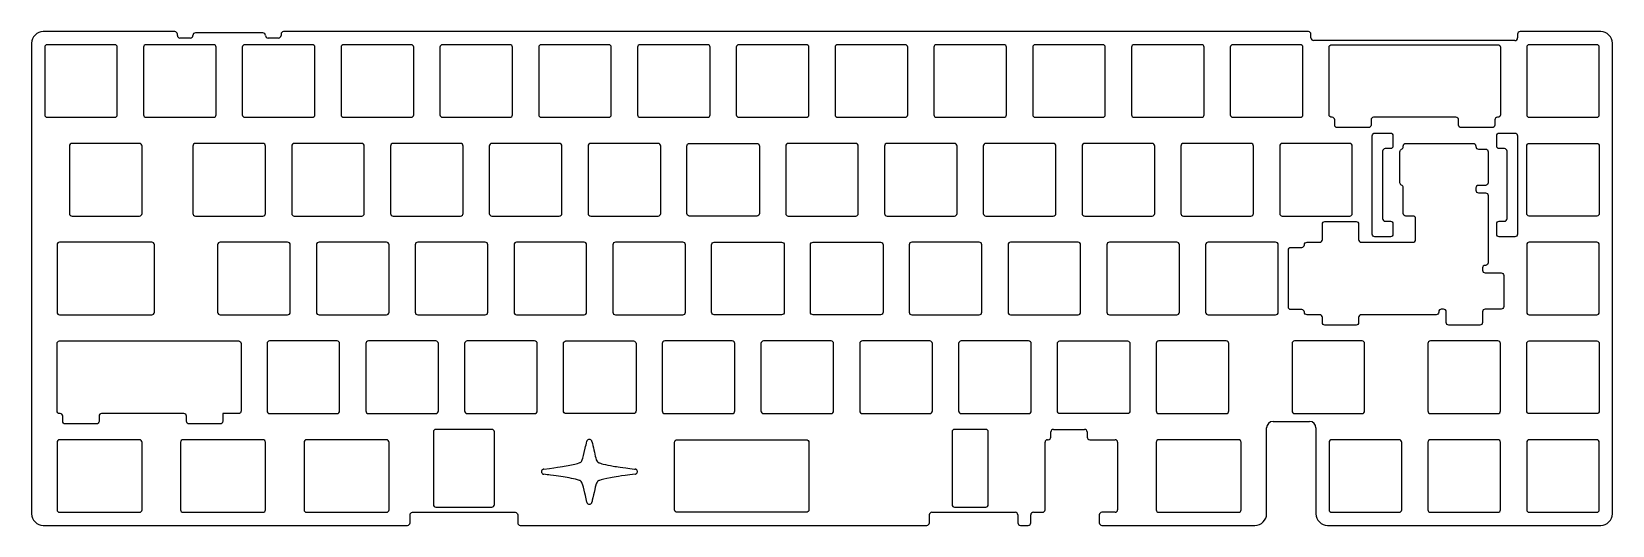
# Model space of a CAD drawing. Extents: x -113 to 191, y -205 to -110.
import ezdxf

# ---------------------------------------------------------------- set-up
doc = ezdxf.new("R2010")
doc.units = 0
doc.header["$MEASUREMENT"] = 0
doc.layers.get('0').update_dxf_attribs({"linetype": 'CONTINUOUS'})

msp = doc.modelspace()

# ---------------------------------------------------------------- linework, layer by layer
for p, q in [((-113.44, -111.99), (-113.44, -202.74)), ((-85.84, -109.74), (-111.19, -109.74)), ((-85.34, -110.49), (-85.34, -110.24)), ((-82.84, -110.99), (-84.84, -110.99)), ((-68.84, -109.99), (-81.84, -109.99)), ((-65.84, -110.99), (-67.84, -110.99)), ((-65.34, -110.24), (-65.34, -110.49)), ((132.75, -109.74), (-64.84, -109.74)), ((133.25, -110.97), (133.25, -110.24)), ((172.58, -111.47), (133.75, -111.47)), ((173.08, -110.24), (173.08, -110.97)), ((189.11, -109.74), (173.58, -109.74)), ((191.36, -202.74), (191.36, -111.99)), ((125.94, -184.94), (132.96, -184.94)), ((81.97, -201.97), (81.97, -188.97)), ((82.47, -188.47), (82.59, -188.47)), ((83.09, -187.97), (83.09, -186.97)), ((83.59, -186.47), (89.59, -186.47)), ((90.09, -186.97), (90.09, -187.97)), ((90.59, -188.47), (95.47, -188.47)), ((95.97, -188.97), (95.97, -201.97)), ((124.69, -202.74), (124.69, -186.19)), ((134.21, -186.19), (134.21, -202.74)), ((-40.47, -204.49), (-40.47, -202.97)), ((-39.97, -202.47), (-20.21, -202.47)), ((-19.71, -202.97), (-19.71, -204.49)), ((59.66, -204.49), (59.66, -202.97)), ((60.16, -202.47), (76.22, -202.47)), ((76.72, -202.97), (76.72, -204.49)), ((79.22, -204.49), (79.22, -202.97)), ((79.72, -202.47), (81.47, -202.47)), ((92.42, -202.97), (92.42, -204.49)), ((95.47, -202.47), (92.92, -202.47)), ((-111.19, -204.99), (-40.97, -204.99)), ((-19.21, -204.99), (59.16, -204.99)), ((77.22, -204.99), (78.72, -204.99)), ((92.92, -204.99), (122.44, -204.99)), ((136.46, -204.99), (189.11, -204.99))]:
    msp.add_line(p, q)
for points in [[(-110.41, -112.27, 0.414214), (-110.91, -112.77), (-110.91, -125.77, 0.414214), (-110.41, -126.27), (-97.41, -126.27, 0.414214), (-96.91, -125.77), (-96.91, -112.77, 0.414214), (-97.41, -112.27)], [(-91.36, -112.27, 0.414214), (-91.86, -112.77), (-91.86, -125.77, 0.414214), (-91.36, -126.27), (-78.36, -126.27, 0.414214), (-77.86, -125.77), (-77.86, -112.77, 0.414214), (-78.36, -112.27)], [(-72.31, -112.27, 0.414214), (-72.81, -112.77), (-72.81, -125.77, 0.414214), (-72.31, -126.27), (-59.31, -126.27, 0.414214), (-58.81, -125.77), (-58.81, -112.77, 0.414214), (-59.31, -112.27)], [(-53.26, -112.27, 0.414214), (-53.76, -112.77), (-53.76, -125.77, 0.414214), (-53.26, -126.27), (-40.26, -126.27, 0.414214), (-39.76, -125.77), (-39.76, -112.77, 0.414214), (-40.26, -112.27)], [(-34.21, -112.27, 0.414214), (-34.71, -112.77), (-34.71, -125.77, 0.414214), (-34.21, -126.27), (-21.21, -126.27, 0.414214), (-20.71, -125.77), (-20.71, -112.77, 0.414214), (-21.21, -112.27)], [(-15.16, -112.27, 0.414214), (-15.66, -112.77), (-15.66, -125.77, 0.414214), (-15.16, -126.27), (-2.16, -126.27, 0.414214), (-1.66, -125.77), (-1.66, -112.77, 0.414214), (-2.16, -112.27)], [(3.89, -112.27, 0.414214), (3.39, -112.77), (3.39, -125.77, 0.414214), (3.89, -126.27), (16.89, -126.27, 0.414214), (17.39, -125.77), (17.39, -112.77, 0.414214), (16.89, -112.27)], [(22.94, -112.27, 0.414214), (22.44, -112.77), (22.44, -125.77, 0.414214), (22.94, -126.27), (35.94, -126.27, 0.414214), (36.44, -125.77), (36.44, -112.77, 0.414214), (35.94, -112.27)], [(55.49, -112.77, 0.414214), (54.99, -112.27), (41.99, -112.27, 0.414214), (41.49, -112.77), (41.49, -125.77, 0.414214), (41.99, -126.27), (54.99, -126.27, 0.414214), (55.49, -125.77)], [(61.04, -112.27, 0.414214), (60.54, -112.77), (60.54, -125.77, 0.414214), (61.04, -126.27), (74.04, -126.27, 0.414214), (74.54, -125.77), (74.54, -112.77, 0.414214), (74.04, -112.27)], [(80.09, -112.27, 0.414214), (79.59, -112.77), (79.59, -125.77, 0.414214), (80.09, -126.27), (93.09, -126.27, 0.414214), (93.59, -125.77), (93.59, -112.77, 0.414214), (93.09, -112.27)], [(99.14, -112.27, 0.414214), (98.64, -112.77), (98.64, -125.77, 0.414214), (99.14, -126.27), (112.14, -126.27, 0.414214), (112.64, -125.77), (112.64, -112.77, 0.414214), (112.14, -112.27)], [(118.19, -112.27, 0.414214), (117.69, -112.77), (117.69, -125.77, 0.414214), (118.19, -126.27), (131.19, -126.27, 0.414214), (131.69, -125.77), (131.69, -112.77, 0.414214), (131.19, -112.27)], [(161.7, -127.77), (161.7, -126.77, 0.414214), (161.2, -126.27), (145.32, -126.27, 0.414214), (144.82, -126.77), (144.82, -127.77, -0.414214), (144.32, -128.27), (138.32, -128.27, -0.414214), (137.82, -127.77), (137.82, -126.77, 0.414214), (137.32, -126.27), (137.24, -126.27, -0.414214), (136.74, -125.77), (136.74, -112.77, -0.414214), (137.24, -112.27), (169.29, -112.27, -0.414214), (169.79, -112.77), (169.79, -125.77, -0.414214), (169.29, -126.27), (169.2, -126.27, 0.414214), (168.7, -126.77), (168.7, -127.77, -0.414214), (168.2, -128.27), (162.2, -128.27, -0.414214)], [(175.34, -112.27, 0.414214), (174.84, -112.77), (174.84, -125.77, 0.414214), (175.34, -126.27), (188.34, -126.27, 0.414214), (188.84, -125.77), (188.84, -112.77, 0.414214), (188.34, -112.27)], [(147.56, -132.32, 0.414214), (147.06, -132.82), (147.06, -145.82, 0.414214), (147.56, -146.32), (148.56, -146.32, -0.414214), (149.06, -146.82), (149.06, -148.82, -0.414214), (148.56, -149.32), (145.56, -149.32, -0.414214), (145.06, -148.82), (145.06, -129.82, -0.414214), (145.56, -129.32), (148.56, -129.32, -0.414214), (149.06, -129.82), (149.06, -131.82, -0.414214), (148.56, -132.32)], [(171.06, -132.82, 0.414214), (170.56, -132.32), (169.56, -132.32, -0.414214), (169.06, -131.82), (169.06, -129.82, -0.414214), (169.56, -129.32), (172.56, -129.32, -0.414214), (173.06, -129.82), (173.06, -148.82, -0.414214), (172.56, -149.32), (169.56, -149.32, -0.414214), (169.06, -148.82), (169.06, -146.82, -0.414214), (169.56, -146.32), (170.56, -146.32, 0.414214), (171.06, -145.82)], [(-105.65, -131.32, 0.414214), (-106.15, -131.82), (-106.15, -144.82, 0.414214), (-105.65, -145.32), (-92.65, -145.32, 0.414214), (-92.15, -144.82), (-92.15, -131.82, 0.414214), (-92.65, -131.32)], [(-81.84, -131.32, 0.414214), (-82.34, -131.82), (-82.34, -144.82, 0.414214), (-81.84, -145.32), (-68.84, -145.32, 0.414214), (-68.34, -144.82), (-68.34, -131.82, 0.414214), (-68.84, -131.32)], [(-49.29, -131.82, 0.414214), (-49.79, -131.32), (-62.79, -131.32, 0.414214), (-63.29, -131.82), (-63.29, -144.82, 0.414214), (-62.79, -145.32), (-49.79, -145.32, 0.414214), (-49.29, -144.82)], [(-43.74, -131.32, 0.414214), (-44.24, -131.82), (-44.24, -144.82, 0.414214), (-43.74, -145.32), (-30.74, -145.32, 0.414214), (-30.24, -144.82), (-30.24, -131.82, 0.414214), (-30.74, -131.32)], [(-24.69, -131.32, 0.414214), (-25.19, -131.82), (-25.19, -144.82, 0.414214), (-24.69, -145.32), (-11.69, -145.32, 0.414214), (-11.19, -144.82), (-11.19, -131.82, 0.414214), (-11.69, -131.32)], [(7.86, -131.82, 0.414214), (7.36, -131.32), (-5.64, -131.32, 0.414214), (-6.14, -131.82), (-6.14, -144.82, 0.414214), (-5.64, -145.32), (7.36, -145.32, 0.414214), (7.86, -144.82)], [(12.91, -144.82), (12.91, -131.82, -0.414214), (13.41, -131.32), (26.41, -131.32, -0.414214), (26.91, -131.82), (26.91, -144.82, -0.414214), (26.41, -145.32), (13.41, -145.32, -0.414214)], [(32.46, -131.32, 0.414214), (31.96, -131.82), (31.96, -144.82, 0.414214), (32.46, -145.32), (45.46, -145.32, 0.414214), (45.96, -144.82), (45.96, -131.82, 0.414214), (45.46, -131.32)], [(51.51, -131.32, 0.414214), (51.01, -131.82), (51.01, -144.82, 0.414214), (51.51, -145.32), (64.51, -145.32, 0.414214), (65.01, -144.82), (65.01, -131.82, 0.414214), (64.51, -131.32)], [(70.56, -131.32, 0.414214), (70.06, -131.82), (70.06, -144.82, 0.414214), (70.56, -145.32), (83.56, -145.32, 0.414214), (84.06, -144.82), (84.06, -131.82, 0.414214), (83.56, -131.32)], [(89.61, -131.32, 0.414214), (89.11, -131.82), (89.11, -144.82, 0.414214), (89.61, -145.32), (102.61, -145.32, 0.414214), (103.11, -144.82), (103.11, -131.82, 0.414214), (102.61, -131.32)], [(108.66, -131.32, 0.414214), (108.16, -131.82), (108.16, -144.82, 0.414214), (108.66, -145.32), (121.66, -145.32, 0.414214), (122.16, -144.82), (122.16, -131.82, 0.414214), (121.66, -131.32)], [(127.71, -131.32, 0.414214), (127.21, -131.82), (127.21, -144.82, 0.414214), (127.71, -145.32), (140.71, -145.32, 0.414214), (141.21, -144.82), (141.21, -131.82, 0.414214), (140.71, -131.32)], [(166.91, -139.41), (165.53, -139.41, 0.414214), (165.03, -139.91), (165.03, -140.34, 0.414214), (165.53, -140.84), (166.91, -140.84, -0.414214), (167.41, -141.34), (167.41, -154.34, -0.414214), (166.91, -154.84), (166.82, -154.84, 0.414214), (166.32, -155.34), (166.32, -155.78, 0.414214), (166.82, -156.28), (169.91, -156.28, -0.414214), (170.41, -156.78), (170.41, -162.78, -0.414214), (169.91, -163.28), (166.82, -163.28, 0.414214), (166.32, -163.78), (166.32, -165.87, -0.414214), (165.82, -166.37), (159.82, -166.37, -0.414214), (159.32, -165.87), (159.32, -163.78, 0.414214), (158.82, -163.28), (158.38, -163.28, 0.414214), (157.88, -163.78), (157.88, -163.87, -0.414214), (157.38, -164.37), (142.94, -164.37, 0.414214), (142.44, -164.87), (142.44, -165.87, -0.414214), (141.94, -166.37), (135.94, -166.37, -0.414214), (135.44, -165.87), (135.44, -164.87, 0.414214), (134.94, -164.37), (132.48, -164.37, -0.414214), (131.98, -163.87, 0.414214), (131.48, -163.37), (129.39, -163.37, -0.414214), (128.89, -162.87), (128.89, -151.87, -0.414214), (129.39, -151.37), (131.48, -151.37, 0.414214), (131.98, -150.87, -0.414214), (132.48, -150.37), (134.94, -150.37, 0.414214), (135.44, -149.87), (135.44, -146.87, -0.414214), (135.94, -146.37), (141.94, -146.37, -0.414214), (142.44, -146.87), (142.44, -149.87, 0.414214), (142.94, -150.37), (152.91, -150.37, 0.414214), (153.41, -149.87), (153.41, -145.82, 0.414214), (152.91, -145.32), (151.53, -145.32, -0.414214), (151.03, -144.82), (151.03, -139.83, 0.30377), (150.72, -139.37, -0.30377), (150.41, -138.91), (150.41, -132.91, -0.30377), (150.72, -132.44, 0.30377), (151.03, -131.98), (151.03, -131.82, -0.414214), (151.53, -131.32), (164.53, -131.32, -0.414214), (165.03, -131.82), (165.03, -131.91, 0.414214), (165.53, -132.41), (166.91, -132.41, -0.414214), (167.41, -132.91), (167.41, -138.91, -0.414214)], [(174.84, -144.82), (174.84, -131.82, -0.414214), (175.34, -131.32), (188.34, -131.32, -0.414214), (188.84, -131.82), (188.84, -144.82, -0.414214), (188.34, -145.32), (175.34, -145.32, -0.414214)], [(-89.77, -150.87, 0.414214), (-90.27, -150.37), (-108.03, -150.37, 0.414214), (-108.53, -150.87), (-108.53, -163.87, 0.414214), (-108.03, -164.37), (-90.27, -164.37, 0.414214), (-89.77, -163.87)], [(-63.57, -150.87, 0.414214), (-64.07, -150.37), (-77.07, -150.37, 0.414214), (-77.57, -150.87), (-77.57, -163.87, 0.414214), (-77.07, -164.37), (-64.07, -164.37, 0.414214), (-63.57, -163.87)], [(-58.02, -150.37, 0.414214), (-58.52, -150.87), (-58.52, -163.87, 0.414214), (-58.02, -164.37), (-45.02, -164.37, 0.414214), (-44.52, -163.87), (-44.52, -150.87, 0.414214), (-45.02, -150.37)], [(-38.97, -150.37, 0.414214), (-39.47, -150.87), (-39.47, -163.87, 0.414214), (-38.97, -164.37), (-25.97, -164.37, 0.414214), (-25.47, -163.87), (-25.47, -150.87, 0.414214), (-25.97, -150.37)], [(-19.92, -150.37, 0.414214), (-20.42, -150.87), (-20.42, -163.87, 0.414214), (-19.92, -164.37), (-6.92, -164.37, 0.414214), (-6.42, -163.87), (-6.42, -150.87, 0.414214), (-6.92, -150.37)], [(-0.87, -150.37, 0.414214), (-1.37, -150.87), (-1.37, -163.87, 0.414214), (-0.87, -164.37), (12.13, -164.37, 0.414214), (12.63, -163.87), (12.63, -150.87, 0.414214), (12.13, -150.37)], [(17.68, -163.87), (17.68, -150.87, -0.414214), (18.18, -150.37), (31.18, -150.37, -0.414214), (31.68, -150.87), (31.68, -163.87, -0.414214), (31.18, -164.37), (18.18, -164.37, -0.414214)], [(36.73, -163.87), (36.73, -150.87, -0.414214), (37.23, -150.37), (50.23, -150.37, -0.414214), (50.73, -150.87), (50.73, -163.87, -0.414214), (50.23, -164.37), (37.23, -164.37, -0.414214)], [(56.28, -150.37, 0.414214), (55.78, -150.87), (55.78, -163.87, 0.414214), (56.28, -164.37), (69.28, -164.37, 0.414214), (69.78, -163.87), (69.78, -150.87, 0.414214), (69.28, -150.37)], [(75.33, -150.37, 0.414214), (74.83, -150.87), (74.83, -163.87, 0.414214), (75.33, -164.37), (88.33, -164.37, 0.414214), (88.83, -163.87), (88.83, -150.87, 0.414214), (88.33, -150.37)], [(94.38, -150.37, 0.414214), (93.88, -150.87), (93.88, -163.87, 0.414214), (94.38, -164.37), (107.38, -164.37, 0.414214), (107.88, -163.87), (107.88, -150.87, 0.414214), (107.38, -150.37)], [(113.43, -150.37, 0.414214), (112.93, -150.87), (112.93, -163.87, 0.414214), (113.43, -164.37), (126.43, -164.37, 0.414214), (126.93, -163.87), (126.93, -150.87, 0.414214), (126.43, -150.37)], [(175.34, -150.37, 0.414214), (174.84, -150.87), (174.84, -163.87, 0.414214), (175.34, -164.37), (188.34, -164.37, 0.414214), (188.84, -163.87), (188.84, -150.87, 0.414214), (188.34, -150.37)], [(-107.44, -183.92, 0.414214), (-107.94, -183.42), (-108.03, -183.42, -0.414214), (-108.53, -182.92), (-108.53, -169.92, -0.414214), (-108.03, -169.42), (-73.54, -169.42, -0.414214), (-73.04, -169.92), (-73.04, -182.92, -0.414214), (-73.54, -183.42), (-76.57, -183.42), (-76.57, -184.92, -0.414214), (-77.07, -185.42), (-83.07, -185.42, -0.414214), (-83.57, -184.92), (-83.57, -183.92, 0.414214), (-84.07, -183.42), (-99.94, -183.42, 0.414214), (-100.44, -183.92), (-100.44, -184.92, -0.414214), (-100.94, -185.42), (-106.94, -185.42, -0.414214), (-107.44, -184.92)], [(-67.55, -169.42, 0.414214), (-68.05, -169.92), (-68.05, -182.92, 0.414214), (-67.55, -183.42), (-54.55, -183.42, 0.414214), (-54.05, -182.92), (-54.05, -169.92, 0.414214), (-54.55, -169.42)], [(-35, -169.92, 0.414214), (-35.5, -169.42), (-48.5, -169.42, 0.414214), (-49, -169.92), (-49, -182.92, 0.414214), (-48.5, -183.42), (-35.5, -183.42, 0.414214), (-35, -182.92)], [(-29.45, -169.42, 0.414214), (-29.95, -169.92), (-29.95, -182.92, 0.414214), (-29.45, -183.42), (-16.45, -183.42, 0.414214), (-15.95, -182.92), (-15.95, -169.92, 0.414214), (-16.45, -169.42)], [(2.6, -183.42), (-10.4, -183.42, -0.414214), (-10.9, -182.92), (-10.9, -169.92, -0.414214), (-10.4, -169.42), (2.6, -169.42, -0.414214), (3.1, -169.92), (3.1, -182.92, -0.414214)], [(22.15, -169.92, 0.414214), (21.65, -169.42), (8.65, -169.42, 0.414214), (8.15, -169.92), (8.15, -182.92, 0.414214), (8.65, -183.42), (21.65, -183.42, 0.414214), (22.15, -182.92)], [(41.2, -169.92, 0.414214), (40.7, -169.42), (27.7, -169.42, 0.414214), (27.2, -169.92), (27.2, -182.92, 0.414214), (27.7, -183.42), (40.7, -183.42, 0.414214), (41.2, -182.92)], [(46.75, -169.42, 0.414214), (46.25, -169.92), (46.25, -182.92, 0.414214), (46.75, -183.42), (59.75, -183.42, 0.414214), (60.25, -182.92), (60.25, -169.92, 0.414214), (59.75, -169.42)], [(65.8, -169.42, 0.414214), (65.3, -169.92), (65.3, -182.92, 0.414214), (65.8, -183.42), (78.8, -183.42, 0.414214), (79.3, -182.92), (79.3, -169.92, 0.414214), (78.8, -169.42)], [(84.35, -182.92), (84.35, -169.92, -0.414214), (84.85, -169.42), (97.85, -169.42, -0.414214), (98.35, -169.92), (98.35, -182.92, -0.414214), (97.85, -183.42), (84.85, -183.42, -0.414214)], [(117.4, -169.92, 0.414214), (116.9, -169.42), (103.9, -169.42, 0.414214), (103.4, -169.92), (103.4, -182.92, 0.414214), (103.9, -183.42), (116.9, -183.42, 0.414214), (117.4, -182.92)], [(130.09, -169.42, 0.414214), (129.59, -169.92), (129.59, -182.92, 0.414214), (130.09, -183.42), (143.09, -183.42, 0.414214), (143.59, -182.92), (143.59, -169.92, 0.414214), (143.09, -169.42)], [(156.29, -169.42, 0.414214), (155.79, -169.92), (155.79, -182.92, 0.414214), (156.29, -183.42), (169.29, -183.42, 0.414214), (169.79, -182.92), (169.79, -169.92, 0.414214), (169.29, -169.42)], [(174.84, -182.92), (174.84, -169.92, -0.414214), (175.34, -169.42), (188.34, -169.42, -0.414214), (188.84, -169.92), (188.84, -182.92, -0.414214), (188.34, -183.42), (175.34, -183.42, -0.414214)], [(-108.03, -188.47, 0.414214), (-108.53, -188.97), (-108.53, -201.97, 0.414214), (-108.03, -202.47), (-92.65, -202.47, 0.414214), (-92.15, -201.97), (-92.15, -188.97, 0.414214), (-92.65, -188.47)], [(-84.22, -188.47, 0.414214), (-84.72, -188.97), (-84.72, -201.97, 0.414214), (-84.22, -202.47), (-68.84, -202.47, 0.414214), (-68.34, -201.97), (-68.34, -188.97, 0.414214), (-68.84, -188.47)], [(-60.41, -188.47, 0.414214), (-60.91, -188.97), (-60.91, -201.97, 0.414214), (-60.41, -202.47), (-45.02, -202.47, 0.414214), (-44.52, -201.97), (-44.52, -188.97, 0.414214), (-45.02, -188.47)], [(-24.71, -201.47, 0.414214), (-24.21, -200.97), (-24.21, -186.97, 0.414214), (-24.71, -186.47), (-35.47, -186.47, 0.414214), (-35.97, -186.97), (-35.97, -200.97, 0.414214), (-35.47, -201.47)], [(10.53, -201.97), (10.53, -188.97, -0.414214), (11.03, -188.47), (35.94, -188.47, -0.414214), (36.44, -188.97), (36.44, -201.97, -0.414214), (35.94, -202.47), (11.03, -202.47, -0.414214)], [(70.53, -201.47, 0.414214), (71.03, -200.97), (71.03, -186.97, 0.414214), (70.53, -186.47), (64.53, -186.47, 0.414214), (64.03, -186.97), (64.03, -200.97, 0.414214), (64.53, -201.47)], [(103.9, -188.47, 0.414214), (103.4, -188.97), (103.4, -201.97, 0.414214), (103.9, -202.47), (119.28, -202.47, 0.414214), (119.78, -201.97), (119.78, -188.97, 0.414214), (119.28, -188.47)], [(137.24, -188.47, 0.414214), (136.74, -188.97), (136.74, -201.97, 0.414214), (137.24, -202.47), (150.24, -202.47, 0.414214), (150.74, -201.97), (150.74, -188.97, 0.414214), (150.24, -188.47)], [(156.29, -188.47, 0.414214), (155.79, -188.97), (155.79, -201.97, 0.414214), (156.29, -202.47), (169.29, -202.47, 0.414214), (169.79, -201.97), (169.79, -188.97, 0.414214), (169.29, -188.47)], [(175.34, -188.47, 0.414214), (174.84, -188.97), (174.84, -201.97, 0.414214), (175.34, -202.47), (188.34, -202.47, 0.414214), (188.84, -201.97), (188.84, -188.97, 0.414214), (188.34, -188.47)]]:
    msp.add_lwpolyline(points, format="xyb", close=True)
for centre, radius, start, end in [((-111.19, -111.99), 2.25, 90, 180), ((-85.84, -110.24), 0.5, 0, 90), ((-84.84, -110.49), 0.5, 180, 270), ((-82.84, -110.49), 0.5, 270, 0), ((-81.84, -110.49), 0.5, 90, 180), ((-68.84, -110.49), 0.5, 0, 90), ((-67.84, -110.49), 0.5, 180, 270), ((-65.84, -110.49), 0.5, 270, 0), ((-64.84, -110.24), 0.5, 90, 180), ((132.75, -110.24), 0.5, 0, 90), ((133.75, -110.97), 0.5, 180.0447, 225.0362), ((172.58, -110.97), 0.5, 270.0447, 315.0362), ((173.58, -110.24), 0.5, 90, 180), ((189.11, -111.99), 2.25, 0, 90), ((125.94, -186.19), 1.25, 90, 180), ((132.96, -186.19), 1.25, 0, 90), ((82.47, -188.97), 0.5, 90, 180), ((82.59, -187.97), 0.5, 270, 0), ((83.59, -186.97), 0.5, 90, 180), ((89.59, -186.97), 0.5, 0, 90), ((90.59, -187.97), 0.5, 180, 270), ((95.47, -188.97), 0.5, 0, 90), ((-111.19, -202.74), 2.25, 180, 270), ((60.16, -202.97), 0.5, 90.0451, 135.0473), ((76.22, -202.97), 0.5, 0, 90), ((79.72, -202.97), 0.5, 90, 180), ((81.47, -201.97), 0.5, 270, 0), ((92.92, -202.97), 0.5, 90, 180), ((95.47, -201.97), 0.5, 270, 0), ((122.44, -202.74), 2.25, 270, 0), ((136.46, -202.74), 2.25, 180, 270), ((189.11, -202.74), 2.25, 270, 0), ((-40.97, -204.49), 0.5, 270, 0), ((-19.21, -204.49), 0.5, 180, 270), ((59.16, -204.49), 0.5, 270, 0), ((77.22, -204.49), 0.5, 180, 270), ((78.72, -204.49), 0.5, 270, 0), ((92.92, -204.49), 0.5, 180, 270)]:
    msp.add_arc(centre, radius, start, end)
for centre, major_axis, ratio, start_param, end_param in [((133.75, -110.95), (-0.155, -0.49), 0.984233, 5.810756, 6.586085), ((172.56, -110.96), (0.49, -0.155), 0.984233, 5.810756, 6.586085), ((60.17, -202.97), (0.485, -0.169), 0.98467, 2.698146, 3.472948)]:
    msp.add_ellipse(centre, major_axis=major_axis, ratio=ratio, start_param=start_param, end_param=end_param)
for points, knots in [([(-7.64, -192.86), (-7.54, -192.8), (-7.49, -192.76), (-7.44, -192.69), (-7.39, -192.63), (-7.33, -192.52), (-7.26, -192.33), (-7.13, -191.96), (-6.97, -191.32), (-6.69, -190.11), (-6.59, -189.66), (-6.48, -189.22), (-6.38, -188.77)], [-1.3782904, -1.3782904, -1.3782904, -1.3782904, -1.18709, -1.18709, -1.18709, -0.9946587, -0.9946587, -0.9946587, -0.6210344, -0.6210344, -0.6210344, -0.4842483, -0.4842483, -0.4842483, -0.4842483]), ([(-5.4, -188.78), (-5.42, -188.72), (-5.44, -188.66), (-5.52, -188.55), (-5.57, -188.5), (-5.68, -188.43), (-5.74, -188.41), (-5.86, -188.39), (-5.93, -188.39), (-6.06, -188.41), (-6.12, -188.44), (-6.23, -188.51), (-6.27, -188.56), (-6.34, -188.66), (-6.37, -188.72), (-6.38, -188.77)], [0, 0, 0, 0, 0.0195322, 0.0195322, 0.0390644, 0.0390644, 0.0585967, 0.0585967, 0.0781289, 0.0781289, 0.0976611, 0.0976611, 0.1171933, 0.1171933, 0.1351972, 0.1351972, 0.1351972, 0.1351972]), ([(-4.66, -191.99), (-4.52, -192.49), (-4.38, -192.71), (-4.2, -192.84), (-4.19, -192.84), (-4.17, -192.85), (-4.16, -192.86), (-4.16, -192.86), (-4.16, -192.86), (-4.16, -192.86)], [-18.9988016, -18.9988016, -18.9988016, -18.9988016, -18.0630053, -18.0630053, -18.0630053, -18, -18, -18, -17.999136, -17.999136, -17.999136, -17.999136]), ([(-14.7, -194.13), (-14.76, -194.14), (-14.83, -194.16), (-14.94, -194.22), (-14.99, -194.27), (-15.07, -194.37), (-15.1, -194.43), (-15.14, -194.55), (-15.14, -194.62), (-15.13, -194.75), (-15.11, -194.81), (-15.04, -194.92), (-15, -194.98), (-14.92, -195.04), (-14.88, -195.07), (-14.79, -195.1), (-14.75, -195.12), (-14.7, -195.12)], [0, 0, 0, 0, 0.0195322, 0.0195322, 0.0390644, 0.0390644, 0.0585967, 0.0585967, 0.0781289, 0.0781289, 0.0976611, 0.0976611, 0.1171933, 0.1171933, 0.1309864, 0.1309864, 0.1447795, 0.1447795, 0.1447795, 0.1447795]), ([(-14.7, -194.13), (-11.39, -193.71), (-11.11, -193.68), (-9.98, -193.46), (-9.05, -193.28), (-8.22, -193.08), (-7.83, -192.94), (-7.75, -192.91), (-7.66, -192.87), (-7.64, -192.86)], [-0.2885644, -0.2885644, -0.2885644, -0.2885644, -0.143408, -0.143408, -0.143408, -0.0241527, -0.0241527, -0.0241527, 0, 0, 0, 0]), ([(-4.16, -192.86), (-4.16, -192.86), (-4.16, -192.86), (-4.16, -192.86), (-4.15, -192.87), (-4.12, -192.88), (-4.08, -192.9), (-3.92, -192.97), (-3.61, -193.06), (-3.22, -193.16), (-2.69, -193.29), (-2.01, -193.43), (-1.3, -193.56), (-0.46, -193.71), (0.14, -193.78), (2.83, -194.12), (2.86, -194.12), (2.89, -194.12), (2.93, -194.13)], [-2.973221, -2.973221, -2.973221, -2.973221, -2.97207, -2.97207, -2.97207, -2.825628, -2.825628, -2.825628, -2.323634, -2.323634, -2.323634, -1.640911, -1.640911, -1.640911, -0.828895, -0.828895, -0.828895, -0.819416, -0.819416, -0.819416, -0.819416]), ([(2.93, -195.12), (2.99, -195.11), (3.05, -195.09), (3.17, -195.03), (3.22, -194.98), (3.3, -194.88), (3.33, -194.82), (3.36, -194.7), (3.37, -194.63), (3.35, -194.5), (3.33, -194.44), (3.27, -194.32), (3.23, -194.27), (3.14, -194.2), (3.1, -194.18), (3.02, -194.14), (2.97, -194.13), (2.93, -194.13)], [0, 0, 0, 0, 0.0195322, 0.0195322, 0.0390644, 0.0390644, 0.0585967, 0.0585967, 0.0781289, 0.0781289, 0.0976611, 0.0976611, 0.1171933, 0.1171933, 0.1310372, 0.1310372, 0.1448811, 0.1448811, 0.1448811, 0.1448811]), ([(-7.64, -196.39), (-7.64, -196.39), (-7.64, -196.39), (-7.64, -196.39), (-7.67, -196.37), (-7.9, -196.28), (-8.21, -196.19), (-8.61, -196.08), (-9.18, -195.95), (-9.81, -195.82), (-10.87, -195.62), (-11.74, -195.51), (-13.4, -195.29), (-13.83, -195.24), (-14.27, -195.18), (-14.7, -195.12)], [-1.75865, -1.75865, -1.75865, -1.75865, -1.75797, -1.75797, -1.75797, -1.534697, -1.534697, -1.534697, -1.236185, -1.236185, -1.236185, -0.735969, -0.735969, -0.735969, -0.604521, -0.604521, -0.604521, -0.604521]), ([(-7.15, -197.26), (-7.28, -196.76), (-7.43, -196.54), (-7.6, -196.42), (-7.62, -196.41), (-7.63, -196.4), (-7.64, -196.39), (-7.64, -196.39), (-7.64, -196.39), (-7.64, -196.39)], [-8, -8, -8, -8, -7.063258, -7.063258, -7.063258, -7, -7, -7, -6.998896, -6.998896, -6.998896, -6.998896]), ([(-6.39, -200.51), (-6.48, -200.08), (-6.58, -199.64), (-6.67, -199.21), (-6.78, -198.75), (-7.05, -197.61), (-7.15, -197.26)], [-0.2210326, -0.2210326, -0.2210326, -0.2210326, -0.1155677, -0.1155677, -0.1155677, -0.0000544, -0.0000544, -0.0000544, -0.0000544]), ([(-4.66, -197.26), (-4.74, -197.59), (-4.98, -198.56), (-5.1, -199.09), (-5.14, -199.25), (-5.15, -199.32), (-5.33, -200.13), (-5.36, -200.26), (-5.39, -200.39), (-5.41, -200.52)], [-1.244607, -1.244607, -1.244607, -1.244607, -0.449528, -0.449528, -0.449528, -0.20098, -0.20098, -0.20098, -0.161341, -0.161341, -0.161341, -0.161341]), ([(-4.16, -196.39), (-4.36, -196.51), (-4.49, -196.7), (-4.63, -197.17), (-4.64, -197.2), (-4.65, -197.23), (-4.66, -197.26)], [-12.9968951, -12.9968951, -12.9968951, -12.9968951, -12.0569298, -12.0569298, -12.0569298, -12.0011582, -12.0011582, -12.0011582, -12.0011582]), ([(2.93, -195.12), (-0.15, -195.52), (-0.91, -195.62), (-1.85, -195.8), (-2.77, -195.97), (-3.57, -196.17), (-3.96, -196.31), (-4.04, -196.33), (-4.14, -196.38), (-4.16, -196.39)], [-0.2664641, -0.2664641, -0.2664641, -0.2664641, -0.1443444, -0.1443444, -0.1443444, -0.0251663, -0.0251663, -0.0251663, 0, 0, 0, 0]), ([(-6.39, -200.51), (-6.38, -200.58), (-6.35, -200.64), (-6.28, -200.75), (-6.23, -200.79), (-6.12, -200.86), (-6.06, -200.89), (-5.94, -200.91), (-5.87, -200.91), (-5.74, -200.89), (-5.68, -200.86), (-5.57, -200.79), (-5.53, -200.74), (-5.45, -200.64), (-5.43, -200.58), (-5.41, -200.52)], [0, 0, 0, 0, 0.0195322, 0.0195322, 0.0390644, 0.0390644, 0.0585967, 0.0585967, 0.0781289, 0.0781289, 0.0976611, 0.0976611, 0.1171933, 0.1171933, 0.1363767, 0.1363767, 0.1363767, 0.1363767]), ([(-40.47, -202.97), (-40.47, -202.83), (-40.41, -202.71), (-40.32, -202.61), (-40.23, -202.52), (-40.1, -202.47), (-39.97, -202.47)], [-1.998506, -1.998506, -1.998506, -1.998506, -1, -1, -1, 0, 0, 0, 0]), ([(-20.21, -202.47), (-20.08, -202.47), (-19.95, -202.52), (-19.86, -202.61), (-19.77, -202.71), (-19.71, -202.84), (-19.71, -202.97)], [-1.998503, -1.998503, -1.998503, -1.998503, -1, -1, -1, 0, 0, 0, 0])]:
    msp.add_open_spline(points, degree=3, knots=knots)
msp.add_open_spline([(-5.4, -188.78), (-5.17, -189.83), (-4.89, -191.08), (-4.66, -191.99)], degree=3)

doc.saveas('drawing.dxf')
